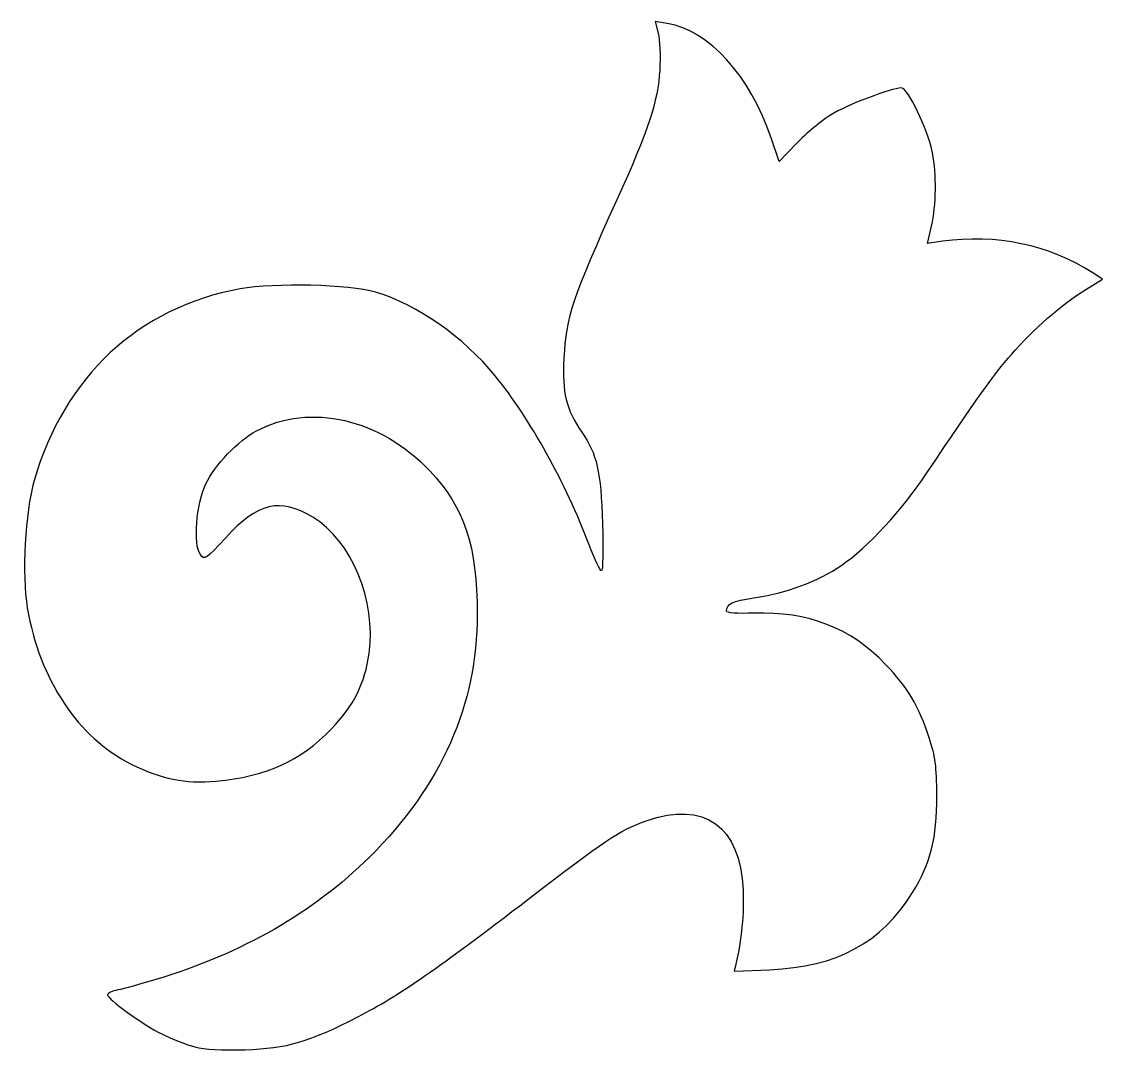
# Model space of a CAD drawing. Header units: centimetres. Extents: x -2.61 to 0.8, y 6.1 to 9.34.
import ezdxf

# ---------------------------------------------------------------- set-up
doc = ezdxf.new("R2010")
doc.units = ezdxf.units.CM
doc.header["$MEASUREMENT"] = 0
doc.layers.add('Layer 1', color=7, linetype='Continuous')

msp = doc.modelspace()

# ---------------------------------------------------------------- linework, layer by layer
at = {"layer": 'Layer 1', "color": 56}
msp.add_open_spline([(-2.06292, 6.10621), (-2.08803, 6.11289), (-2.13483, 6.13125), (-2.16692, 6.14703), (-2.16692, 6.14703), (-2.22819, 6.17715), (-2.33831, 6.25704), (-2.33831, 6.27137), (-2.33831, 6.27137), (-2.33831, 6.27598), (-2.32373, 6.28259), (-2.30592, 6.28607), (-2.30592, 6.28607), (-2.28811, 6.28954), (-2.23419, 6.30426), (-2.18609, 6.31878), (-2.18609, 6.31878), (-1.91344, 6.40107), (-1.68791, 6.53034), (-1.51189, 6.70522), (-1.51189, 6.70522), (-1.2839, 6.93175), (-1.17171, 7.18457), (-1.17171, 7.47182), (-1.17171, 7.47182), (-1.17171, 7.68688), (-1.21162, 7.80784), (-1.3209, 7.924), (-1.3209, 7.924), (-1.47593, 8.08877), (-1.69918, 8.14026), (-1.86864, 8.05032), (-1.86864, 8.05032), (-1.92618, 8.01978), (-2.00034, 7.94205), (-2.02795, 7.88333), (-2.02795, 7.88333), (-2.05853, 7.81832), (-2.06851, 7.69107), (-2.04545, 7.66019), (-2.04545, 7.66019), (-2.03184, 7.64196), (-2.02931, 7.64364), (-1.96555, 7.71313), (-1.96555, 7.71313), (-1.86374, 7.82407), (-1.79515, 7.8402), (-1.69026, 7.77788), (-1.69026, 7.77788), (-1.56877, 7.7057), (-1.48966, 7.5145), (-1.51264, 7.3486), (-1.51264, 7.3486), (-1.52584, 7.25325), (-1.56078, 7.1834), (-1.63226, 7.10944), (-1.63226, 7.10944), (-1.7299, 7.00841), (-1.83992, 6.95863), (-1.99513, 6.94526), (-1.99513, 6.94526), (-2.0954, 6.93662), (-2.16734, 6.95091), (-2.26392, 6.99865), (-2.26392, 6.99865), (-2.43022, 7.08085), (-2.55339, 7.26621), (-2.59166, 7.49187), (-2.59166, 7.49187), (-2.60963, 7.59782), (-2.59914, 7.79131), (-2.56988, 7.89341), (-2.56988, 7.89341), (-2.47596, 8.22113), (-2.23989, 8.44082), (-1.91955, 8.49861), (-1.91955, 8.49861), (-1.81241, 8.51794), (-1.57408, 8.51214), (-1.49291, 8.48823), (-1.49291, 8.48823), (-1.36165, 8.44956), (-1.21509, 8.34705), (-1.11449, 8.22353), (-1.11449, 8.22353), (-1.00492, 8.089), (-0.89125, 7.88453), (-0.81833, 7.6908), (-0.81833, 7.6908), (-0.8013, 7.64554), (-0.78377, 7.60849), (-0.77939, 7.60847), (-0.77939, 7.60847), (-0.77492, 7.60845), (-0.77352, 7.67356), (-0.7762, 7.75662), (-0.7762, 7.75662), (-0.78163, 7.92467), (-0.7931, 7.97559), (-0.84144, 8.04632), (-0.84144, 8.04632), (-0.89158, 8.11969), (-0.90346, 8.16886), (-0.89794, 8.28006), (-0.89794, 8.28006), (-0.8915, 8.40972), (-0.8707, 8.4719), (-0.73083, 8.7798), (-0.73083, 8.7798), (-0.63131, 8.99885), (-0.60126, 9.08969), (-0.59544, 9.18906), (-0.59544, 9.18906), (-0.59282, 9.23376), (-0.59503, 9.2851), (-0.60046, 9.30545), (-0.60046, 9.30545), (-0.60046, 9.30545), (-0.61016, 9.34186), (-0.61016, 9.34186), (-0.61016, 9.34186), (-0.61016, 9.34186), (-0.57215, 9.33574), (-0.57215, 9.33574), (-0.57215, 9.33574), (-0.43915, 9.31431), (-0.31134, 9.17305), (-0.24276, 8.97167), (-0.24276, 8.97167), (-0.24276, 8.97167), (-0.21838, 8.90011), (-0.21838, 8.90011), (-0.21838, 8.90011), (-0.21838, 8.90011), (-0.16331, 8.95756), (-0.16331, 8.95756), (-0.16331, 8.95756), (-0.13302, 8.98916), (-0.08495, 9.02934), (-0.05649, 9.04685), (-0.05649, 9.04685), (-0.00391, 9.0792), (0.13521, 9.13261), (0.16689, 9.13261), (0.16689, 9.13261), (0.18829, 9.13261), (0.2504, 9.00328), (0.26538, 8.92752), (0.26538, 8.92752), (0.27875, 8.85993), (0.27756, 8.76308), (0.26255, 8.69673), (0.26255, 8.69673), (0.26255, 8.69673), (0.25015, 8.6419), (0.25015, 8.6419), (0.25015, 8.6419), (0.25015, 8.6419), (0.29661, 8.64855), (0.29661, 8.64855), (0.29661, 8.64855), (0.46444, 8.67257), (0.63422, 8.63697), (0.77134, 8.549), (0.77134, 8.549), (0.77134, 8.549), (0.8017, 8.52952), (0.8017, 8.52952), (0.8017, 8.52952), (0.8017, 8.52952), (0.74924, 8.49666), (0.74924, 8.49666), (0.74924, 8.49666), (0.67193, 8.44822), (0.58339, 8.37095), (0.51436, 8.29166), (0.51436, 8.29166), (0.45804, 8.22696), (0.40292, 8.14954), (0.24811, 7.91771), (0.24811, 7.91771), (0.17033, 7.80123), (0.06001, 7.68186), (-0.02098, 7.62654), (-0.02098, 7.62654), (-0.09685, 7.57472), (-0.19598, 7.53782), (-0.29897, 7.52307), (-0.29897, 7.52307), (-0.36647, 7.5134), (-0.38442, 7.50469), (-0.38481, 7.48142), (-0.38481, 7.48142), (-0.38491, 7.47559), (-0.35192, 7.47316), (-0.29787, 7.47504), (-0.29787, 7.47504), (-0.12752, 7.48096), (0.00734, 7.4286), (0.11654, 7.31415), (0.11654, 7.31415), (0.18893, 7.23828), (0.22042, 7.18537), (0.25498, 7.08156), (0.25498, 7.08156), (0.27496, 7.02153), (0.27856, 6.99416), (0.27911, 6.8981), (0.27911, 6.8981), (0.27987, 6.76607), (0.2594, 6.68442), (0.20262, 6.59303), (0.20262, 6.59303), (0.10407, 6.43439), (-0.03625, 6.35875), (-0.24828, 6.34998), (-0.24828, 6.34998), (-0.24828, 6.34998), (-0.36033, 6.34534), (-0.36033, 6.34534), (-0.36033, 6.34534), (-0.36033, 6.34534), (-0.35507, 6.36769), (-0.35507, 6.36769), (-0.35507, 6.36769), (-0.33748, 6.44246), (-0.32902, 6.52923), (-0.33231, 6.60097), (-0.33231, 6.60097), (-0.34163, 6.80378), (-0.45382, 6.88404), (-0.63815, 6.81977), (-0.63815, 6.81977), (-0.7197, 6.79133), (-0.7722, 6.75647), (-1.0122, 6.57136), (-1.0122, 6.57136), (-1.28605, 6.36014), (-1.42357, 6.26505), (-1.54617, 6.20214), (-1.54617, 6.20214), (-1.70413, 6.1211), (-1.77071, 6.10165), (-1.90422, 6.09755), (-1.90422, 6.09755), (-1.97754, 6.0953), (-2.03331, 6.09834), (-2.06292, 6.10621)], degree=3, knots=[0, 0, 0, 0, 0.015873, 0.015873, 0.015873, 0.015873, 0.031746, 0.031746, 0.031746, 0.031746, 0.047619, 0.047619, 0.047619, 0.047619, 0.0634921, 0.0634921, 0.0634921, 0.0634921, 0.0793651, 0.0793651, 0.0793651, 0.0793651, 0.0952381, 0.0952381, 0.0952381, 0.0952381, 0.1111111, 0.1111111, 0.1111111, 0.1111111, 0.1269841, 0.1269841, 0.1269841, 0.1269841, 0.1428571, 0.1428571, 0.1428571, 0.1428571, 0.1587302, 0.1587302, 0.1587302, 0.1587302, 0.1746032, 0.1746032, 0.1746032, 0.1746032, 0.1904762, 0.1904762, 0.1904762, 0.1904762, 0.2063492, 0.2063492, 0.2063492, 0.2063492, 0.2222222, 0.2222222, 0.2222222, 0.2222222, 0.2380952, 0.2380952, 0.2380952, 0.2380952, 0.2539683, 0.2539683, 0.2539683, 0.2539683, 0.2698413, 0.2698413, 0.2698413, 0.2698413, 0.2857143, 0.2857143, 0.2857143, 0.2857143, 0.3015873, 0.3015873, 0.3015873, 0.3015873, 0.3174603, 0.3174603, 0.3174603, 0.3174603, 0.3333333, 0.3333333, 0.3333333, 0.3333333, 0.3492063, 0.3492063, 0.3492063, 0.3492063, 0.3650794, 0.3650794, 0.3650794, 0.3650794, 0.3809524, 0.3809524, 0.3809524, 0.3809524, 0.3968254, 0.3968254, 0.3968254, 0.3968254, 0.4126984, 0.4126984, 0.4126984, 0.4126984, 0.4285714, 0.4285714, 0.4285714, 0.4285714, 0.4444444, 0.4444444, 0.4444444, 0.4444444, 0.4603175, 0.4603175, 0.4603175, 0.4603175, 0.4761905, 0.4761905, 0.4761905, 0.4761905, 0.4920635, 0.4920635, 0.4920635, 0.4920635, 0.5079365, 0.5079365, 0.5079365, 0.5079365, 0.5238095, 0.5238095, 0.5238095, 0.5238095, 0.5396825, 0.5396825, 0.5396825, 0.5396825, 0.5555556, 0.5555556, 0.5555556, 0.5555556, 0.5714286, 0.5714286, 0.5714286, 0.5714286, 0.5873016, 0.5873016, 0.5873016, 0.5873016, 0.6031746, 0.6031746, 0.6031746, 0.6031746, 0.6190476, 0.6190476, 0.6190476, 0.6190476, 0.6349206, 0.6349206, 0.6349206, 0.6349206, 0.6507937, 0.6507937, 0.6507937, 0.6507937, 0.6666667, 0.6666667, 0.6666667, 0.6666667, 0.6825397, 0.6825397, 0.6825397, 0.6825397, 0.6984127, 0.6984127, 0.6984127, 0.6984127, 0.7142857, 0.7142857, 0.7142857, 0.7142857, 0.7301587, 0.7301587, 0.7301587, 0.7301587, 0.7460317, 0.7460317, 0.7460317, 0.7460317, 0.7619048, 0.7619048, 0.7619048, 0.7619048, 0.7777778, 0.7777778, 0.7777778, 0.7777778, 0.7936508, 0.7936508, 0.7936508, 0.7936508, 0.8095238, 0.8095238, 0.8095238, 0.8095238, 0.8253968, 0.8253968, 0.8253968, 0.8253968, 0.8412698, 0.8412698, 0.8412698, 0.8412698, 0.8571429, 0.8571429, 0.8571429, 0.8571429, 0.8730159, 0.8730159, 0.8730159, 0.8730159, 0.8888889, 0.8888889, 0.8888889, 0.8888889, 0.9047619, 0.9047619, 0.9047619, 0.9047619, 0.9206349, 0.9206349, 0.9206349, 0.9206349, 0.9365079, 0.9365079, 0.9365079, 0.9365079, 0.952381, 0.952381, 0.952381, 0.952381, 0.968254, 0.968254, 0.968254, 0.968254, 1, 1, 1, 1], dxfattribs=at)

doc.saveas('drawing.dxf')
